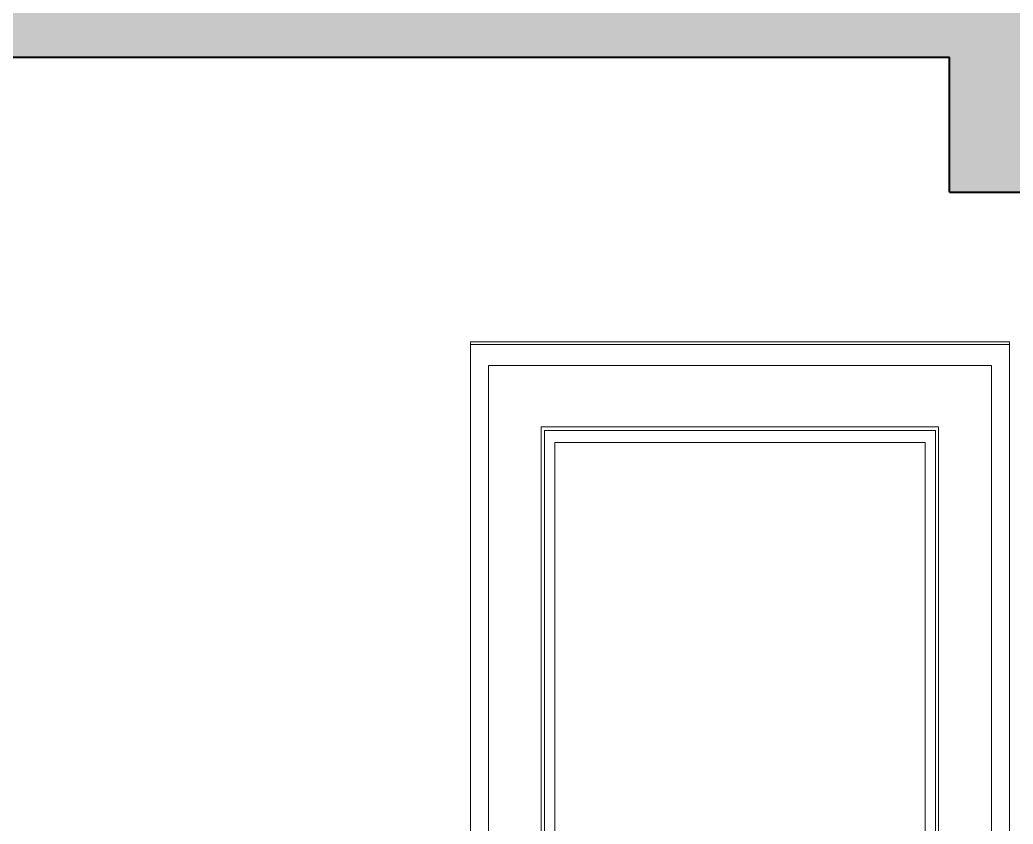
# Model space of a CAD drawing. Header units: inches. Extents: x 160056 to 168773, y -25300 to -22134.
# Drawn here: x 160984.1 to 161050.5, y -24929.9 to -24876.1 of the extents above; entities that cross this region are included whole.
import ezdxf

# ---------------------------------------------------------------- set-up
doc = ezdxf.new("R2010")
doc.units = ezdxf.units.IN
doc.header["$LTSCALE"] = 0.5
doc.header["$MEASUREMENT"] = 0
doc.linetypes.add('CENTER', pattern=[2, 1.25, -0.25, 0.25, -0.25])
for name, color, linetype, lineweight in [('Annotations-Bold.w', 177, 'Continuous', 13), ('wall', 1, 'Continuous', 40), ('window', 4, 'Continuous', 13)]:
    doc.layers.add(name, color=color, linetype=linetype, lineweight=lineweight)

msp = doc.modelspace()

# ---------------------------------------------------------------- hatches: boundary and pattern name
at = {"layer": 'Annotations-Bold.w', "linetype": 'CENTER', "ltscale": 0.3}
h = msp.add_hatch(dxfattribs=at)
h.set_pattern_fill('AR-CONC', color=0, style=0)
h.set_pattern_definition([(50, (5381.2006, -2646.63), (7.17260183, -0.62752135), [0.75, -8.25]), (355, (5381.2006, -2646.63), (-1.38751334, 7.52192134), [0.6, -6.6]), (100.4514, (5381.798, -2646.6824), (5.78509382, 6.89439542), [0.6374019, -7.01142112]), (46.1842, (5381.201, -2644.63), (10.6724105, -1.65519014), [1.125, -12.375]), (96.6356, (5382.09, -2644.768), (9.34662706, 9.7411787), [0.9561029, -10.51713]), (351.1842, (5381.201, -2644.63), (9.34661945, 9.741186), [0.9, -9.9]), (21, (5382.2006, -2645.13), (5.96907052, -4.0261889), [0.75, -8.25]), (326, (5382.2006, -2645.13), (2.43315332, 7.25150045), [0.6, -6.6]), (71.4514, (5382.698, -2645.4656), (8.4022263, 3.22530497), [0.6374019, -7.01142112]), (37.5, (5381.2006, -2646.63), (0.121598553, 3.32893854), [0, -6.52, 0, -6.7, 0, -6.625]), (7.5, (5381.2006, -2646.63), (2.630695374, 3.94411712), [0, -3.82, 0, -6.37, 0, -2.525]), (327.5, (5378.9706, -2646.63), (5.33822436, -0.225548717), [0, -2.5, 0, -7.8, 0, -10.35]), (317.5, (5377.9706, -2646.63), (5.8318617, 1.00104982), [0, -3.25, 0, -5.18, 0, -7.35])])
h.paths.add_polyline_path([(160897.246, -24873.647), (160897.246, -24878.647), (160915.246, -24878.647), (160915.246, -24887.647), (160924.246, -24887.647), (160924.246, -24878.647), (161046.246, -24878.647), (161046.246, -24887.647), (161055.246, -24887.647), (161055.246, -24878.647), (161078.384, -24878.647), (161132.67, -24916.647), (161183.246, -24916.647), (161183.246, -24911.647), (161134.246, -24911.647), (161134.246, -24904.647), (161124.246, -24904.647), (161124.246, -24897.647), (161114.246, -24897.647), (161114.246, -24890.647), (161104.246, -24890.647), (161104.246, -24883.647), (161094.246, -24883.647), (161094.246, -24873.647)])

# ---------------------------------------------------------------- linework, layer by layer
at = {"layer": 'wall'}
for p, q in [((160924.246, -24878.647), (161046.246, -24878.647)), ((161046.246, -24887.647), (161046.246, -24878.647)), ((161046.246, -24887.647), (161055.246, -24887.647))]:
    msp.add_line(p, q, dxfattribs=at)
at = {"layer": 'window'}
for p, q in [((161014.246, -24897.832), (161014.246, -24897.647)), ((161014.246, -24897.647), (161050.246, -24897.647)), ((161050.246, -24897.832), (161014.246, -24897.832)), ((161014.246, -24981.647), (161014.246, -24897.832)), ((161050.246, -24897.647), (161050.246, -24897.832)), ((161050.246, -24981.647), (161050.246, -24897.832)), ((161015.451, -24899.229), (161049.041, -24899.229)), ((161015.451, -24899.229), (161015.451, -24981.647)), ((161049.041, -24981.647), (161049.041, -24899.229)), ((161018.976, -24903.332), (161018.976, -24981.647)), ((161018.976, -24903.332), (161045.516, -24903.332)), ((161045.516, -24981.647), (161045.516, -24903.332)), ((161019.186, -24903.577), (161045.306, -24903.577)), ((161019.186, -24981.647), (161019.186, -24903.577)), ((161045.306, -24903.577), (161045.306, -24981.647)), ((161019.876, -24904.38), (161044.616, -24904.38)), ((161019.876, -24904.38), (161019.876, -24981.647)), ((161044.616, -24981.647), (161044.616, -24904.38))]:
    msp.add_line(p, q, dxfattribs=at)

doc.saveas('drawing.dxf')
